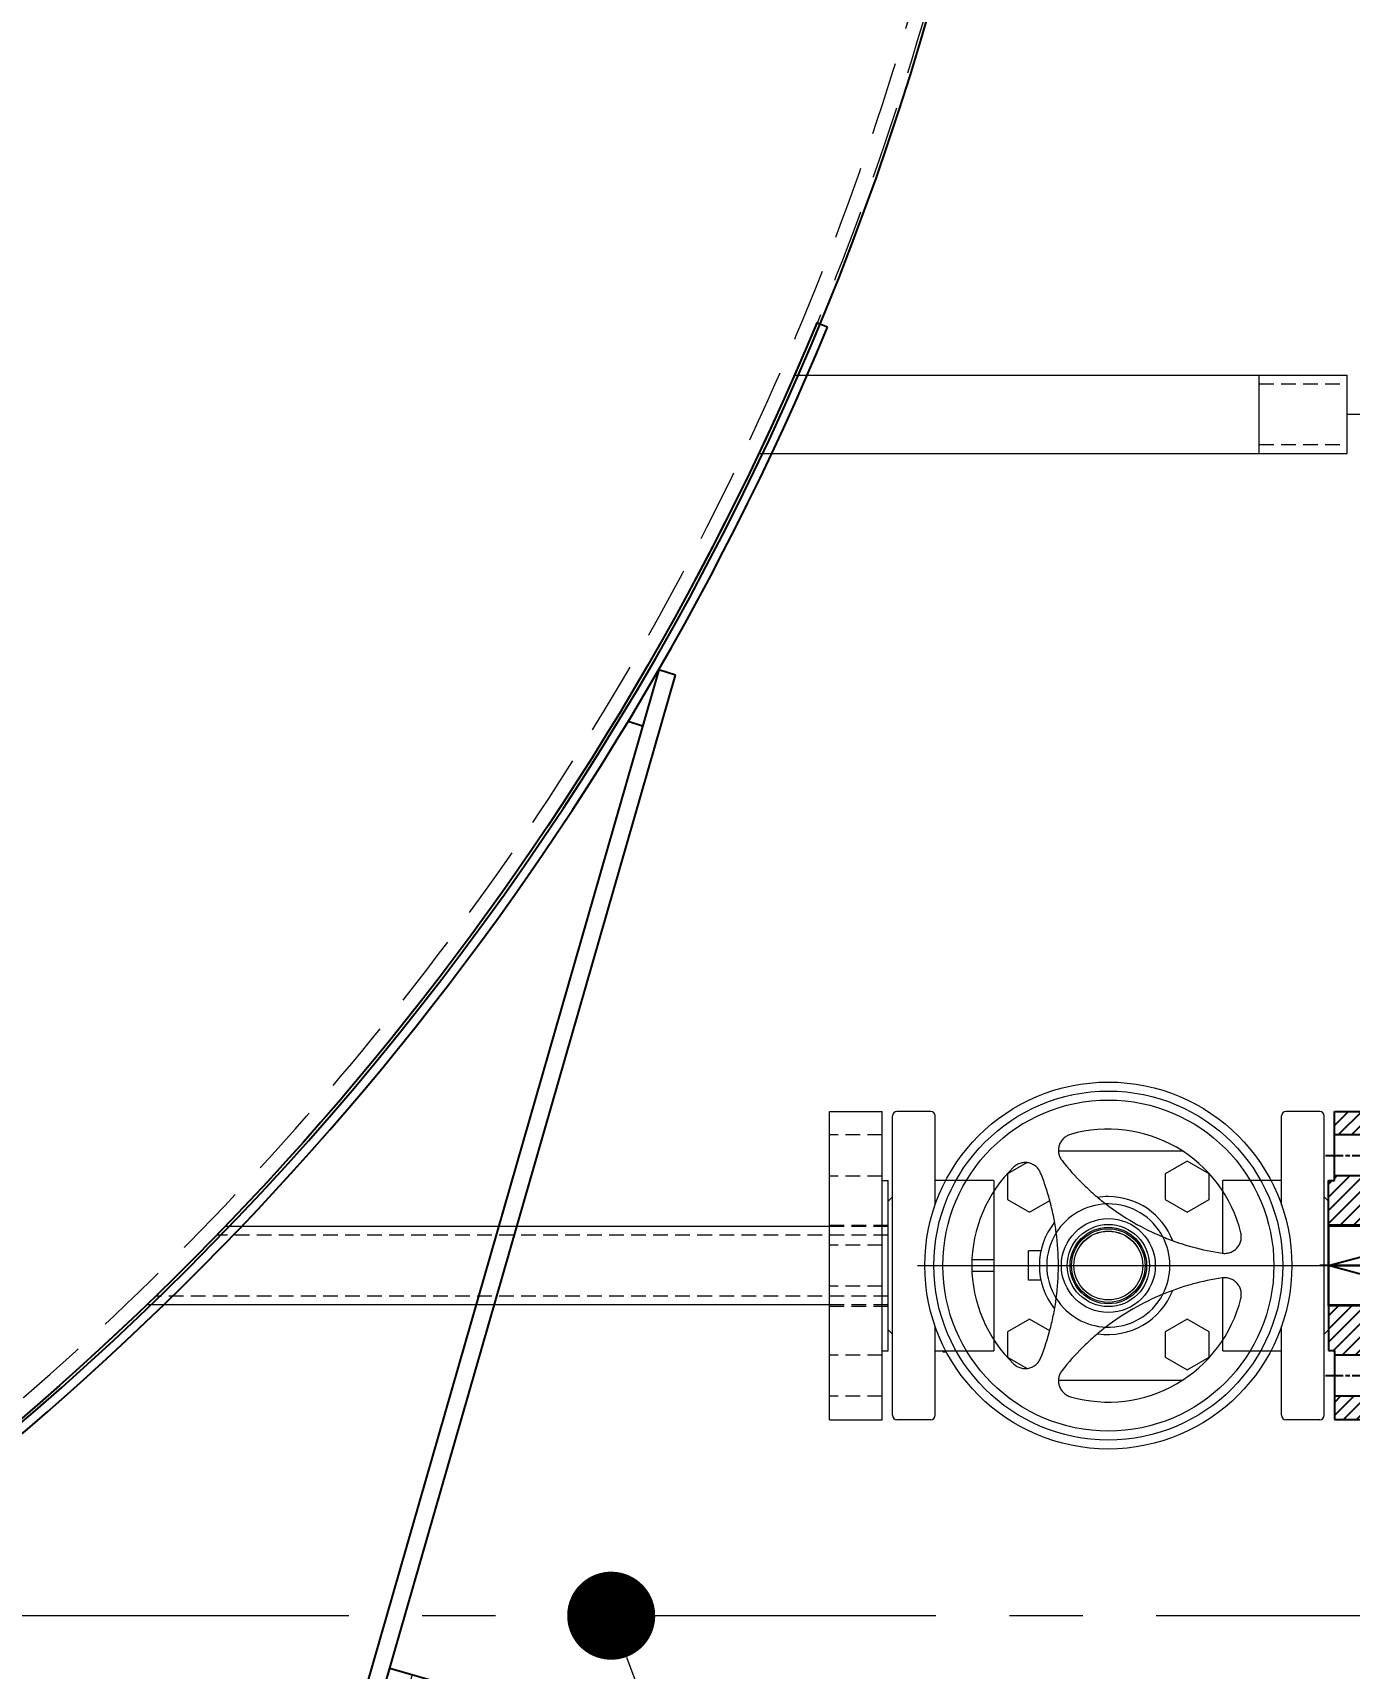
# Model space of a CAD drawing. Header units: millimetres. Extents: x -46397 to 283259, y -8690 to 23983.
# Drawn here: x 128396 to 128844, y 3131 to 3689 of the extents above; entities that cross this region are included whole.
import ezdxf
from ezdxf import colors
from ezdxf.entities.mleader import LeaderData, LeaderLine
from ezdxf.enums import TextEntityAlignment as Align
from ezdxf.math import Vec2, Vec3

# ---------------------------------------------------------------- set-up
doc = ezdxf.new("R2010")
doc.units = ezdxf.units.MM
for name, pattern in [('ACAD_ISO04W100', [30, 24, -3, 0, -3]), ('AM_ISO08W050', [18, 12, -1.5, 3, -1.5]), ('AM_ISO08W050x2', [9, 6, -0.75, 1.5, -0.75]), ('CENTER', [2, 1.25, -0.25, 0.25, -0.25]), ('HIDDEN', [0.375, 0.25, -0.125]), ('HIDDENX2', [0.75, 0.5, -0.25])]:
    doc.linetypes.add(name, pattern=pattern)
doc.layers.get('Defpoints').update_dxf_attribs({"lineweight": 0})
for name, color, linetype, lineweight in [('0-Dim', 7, 'Continuous', 0), ('00 Net Dam', 2, 'Continuous', 25), ('3-Centerline', 4, 'CENTER', 5), ('AM_7', 4, 'AM_ISO08W050', 25), ('CHUAN NET KHUAT', 4, 'HIDDEN', 0), ('DUONGCHINH', 7, 'Continuous', 25), ('DUONGTAM', 1, 'CENTER', 0), ('Long_AM_Visible', 30, 'Continuous', 25), ('NETCHINH', 7, 'Continuous', 9), ('PHANTOM 2', 8, 'Continuous', 0)]:
    doc.layers.add(name, color=color, linetype=linetype, lineweight=lineweight)
doc.layers.add('flashshoot', color=7, linetype='Continuous')
doc.styles.add('Arial', font='arial.ttf')
doc.styles.add('GHI CHÚ 1', font='isocp_IV25.ttf', dxfattribs={"width": 0.8})
doc.styles.add('Long_Text', font='isocp.shx', dxfattribs={"width": 0.7})
doc.styles.get("Standard").update_dxf_attribs({"font": 'isocp.shx', "width": 0.8})
doc.dimstyles.new('1-30SCALE', dxfattribs={"dimtxt": 75, "dimasz": 75, "dimexe": 37.5, "dimexo": 30, "dimgap": 30, "dimtad": 1, "dimtoh": 1, "dimdec": 0, "dimdsep": 46, "dimtxsty": 'GHI CHÚ 1', "dimcen": 0.09, "dimclrd": 256, "dimclre": 256, "dimclrt": 2, "dimadec": 0, "dimazin": 0, "dimtfac": 1, "dimtdec": 0, "dimtofl": 0, "dimtmove": 0, "dimatfit": 3, "dimfxl": 1, "dimlwd": 0, "dimlwe": 0, "dimarcsym": 0})

# ---------------------------------------------------------------- blocks, each defined once
blk = doc.blocks.new('A$C0bd6b673')
at = {"layer": 'CHUAN NET KHUAT', "color": 3, "ltscale": 100, "extrusion": (0, 0, -1)}
for radius in [990, 985]:
    blk.add_circle((0, 0), radius, dxfattribs=at)
at = {"layer": 'DUONGCHINH', "color": 2, "ltscale": 10, "extrusion": (0, 0, -1)}
blk.add_circle((0, 0), 991, dxfattribs=at)
blk = doc.blocks.new('*U15')
at = {"color": 0, "linetype": 'ByBlock', "lineweight": 0}
for p, q in [((-148.5, -51), (-148.5, 51)), ((-135.5, 52.5), (-147, 52.5)), ((-134, 20.62), (-134, 51)), ((-16, 20.62), (-16, 51)), ((-3, 52.5), (-14.5, 52.5)), ((-1.5, -51), (-1.5, 51)), ((-49.68, 39), (-91.98, 39)), ((-102.7, 35.05), (-109.37, 31.2)), ((-48.13, 35.53), (-55.63, 31.2)), ((-40.63, 31.2), (-48.13, 35.53)), ((-114, 29), (-134, 29)), ((-114, 29), (-114, -29)), ((-109.37, 31.2), (-109.37, 22.54)), ((-55.63, 31.2), (-55.63, 22.54)), ((-40.63, 22.54), (-40.63, 31.2)), ((-16, 29), (-36, 29)), ((-36, 4.19), (-36, 29)), ((-150, 21.9), (-148.5, 23.4)), ((-109.37, 22.54), (-101.87, 18.21)), ((-55.63, 22.54), (-48.13, 18.21)), ((-48.13, 18.21), (-40.63, 22.54)), ((0, 21.9), (-1.5, 23.4)), ((-150, -21.9), (-150, 21.9)), ((-101.87, 18.21), (-94.95, 22.2)), ((0, -21.9), (0, 21.9)), ((-114, 2), (-121.46, 2)), ((-102.2, -5), (-102.2, 5)), ((-97.96, 5), (-102.2, 5)), ((-114, -2), (-121.46, -2)), ((-97.96, -5), (-102.2, -5)), ((-36, -29), (-36, -4.19)), ((-150, -21.9), (-148.5, -23.4)), ((-134, -51), (-134, -20.62)), ((-101.87, -18.21), (-109.37, -22.54)), ((-94.95, -22.2), (-101.87, -18.21)), ((-48.13, -18.21), (-55.63, -22.54)), ((-40.63, -22.54), (-48.13, -18.21)), ((-16, -51), (-16, -20.62)), ((0, -21.9), (-1.5, -23.4)), ((-109.37, -22.54), (-109.37, -31.2)), ((-55.63, -22.54), (-55.63, -31.2)), ((-40.63, -31.2), (-40.63, -22.54)), ((-134, -29), (-114, -29)), ((-131.3, -29.5), (-131.3, -29)), ((-130.7, -29.5), (-131.3, -29.5)), ((-130.7, -29.5), (-130.7, -29)), ((-130.1, -29.5), (-130.7, -29.5)), ((-109.37, -31.2), (-102.7, -35.05)), ((-55.63, -31.2), (-48.13, -35.53)), ((-48.13, -35.53), (-40.63, -31.2)), ((-36, -29), (-16, -29)), ((-91.98, -39), (-49.68, -39)), ((-135.5, -52.5), (-147, -52.5)), ((-3, -52.5), (-14.5, -52.5))]:
    blk.add_line(p, q, dxfattribs=at)
for radius in [62.5, 59.44, 56.38, 16, 14, 14, 13.03, 12.53, 11.73, 11.71]:
    blk.add_circle((-75, 0), radius, dxfattribs=at)
for centre, radius, start, end in [((-147, 51), 1.5, 90, 180), ((-135.5, 51), 1.5, 0, 90), ((-14.5, 51), 1.5, 90, 180), ((-3, 51), 1.5, 0, 90), ((-75, 0), 46.5, 13.9148, 106.0852), ((-75, 0), 46.5, 133.9148, 226.0852), ((-75, 0), 23.5, 90, 98.894), ((-75, 0), 23.5, 21.1067, 90), ((-75, 0), 20.99, 92.284, 147.716), ((-75, 0), 21, 90, 92.3276), ((-75, 0), 21, 27.6724, 90), ((-75, 0), 23.5, 141.1061, 218.894), ((-75, 0), 21, 147.6724, 212.3276), ((-75, 0), 20.99, 332.284, 27.716), ((-75, 0), 23.5, 261.106, 338.8938), ((-75, 0), 21, 267.6724, 332.3276), ((-75, 0), 20.99, 212.284, 267.716), ((-75, 0), 46.5, 253.9148, 346.0852), ((-147, -51), 1.5, 180, 270), ((-135.5, -51), 1.5, 270, 0), ((-14.5, -51), 1.5, 180, 270), ((-3, -51), 1.5, 270, 0)]:
    blk.add_arc(centre, radius, start, end, dxfattribs=at)
for points, knots in [([(-87.88, 44.68), (-88.34, 44.55), (-88.77, 44.36), (-89.38, 44.01), (-89.57, 43.88), (-89.95, 43.59), (-90.12, 43.44), (-90.45, 43.11), (-90.61, 42.94), (-90.9, 42.57), (-91.04, 42.38), (-91.4, 41.78), (-91.59, 41.36), (-91.86, 40.47), (-91.94, 40.02), (-91.98, 39.34), (-91.98, 39.1), (-91.95, 38.65), (-91.93, 38.42), (-91.84, 37.97), (-91.79, 37.75), (-91.65, 37.32), (-91.57, 37.1), (-91.29, 36.48), (-91.05, 36.09), (-90.76, 35.73)], [0.00000021, 0.00000021, 0.00000021, 0.00000021, 0.00140383, 0.00140383, 0.00210564, 0.00210564, 0.00280745, 0.00280745, 0.00350926, 0.00350926, 0.00421107, 0.00421107, 0.00561469, 0.00561469, 0.00701831, 0.00701831, 0.00772012, 0.00772012, 0.00842194, 0.00842194, 0.00912375, 0.00912375, 0.00982556, 0.00982556, 0.01122918, 0.01122918, 0.01122918, 0.01122918]), ([(-98.06, 31.52), (-98.23, 31.94), (-98.45, 32.34), (-98.98, 33.08), (-99.29, 33.42), (-99.81, 33.87), (-99.99, 34), (-100.37, 34.26), (-100.57, 34.37), (-101.19, 34.68), (-101.62, 34.84), (-102.29, 34.99), (-102.52, 35.03), (-102.98, 35.08), (-103.21, 35.09), (-103.68, 35.08), (-103.91, 35.06), (-104.37, 34.99), (-104.6, 34.94), (-105.28, 34.75), (-105.71, 34.58), (-106.32, 34.23), (-106.52, 34.1), (-106.9, 33.81), (-107.08, 33.66), (-107.25, 33.5)], [0.00000022, 0.00000022, 0.00000022, 0.00000022, 0.00140341, 0.00140341, 0.00280661, 0.00280661, 0.00350821, 0.00350821, 0.00420981, 0.00420981, 0.005613, 0.005613, 0.0063146, 0.0063146, 0.0070162, 0.0070162, 0.00771779, 0.00771779, 0.00841939, 0.00841939, 0.00982259, 0.00982259, 0.01052419, 0.01052419, 0.01122578, 0.01122578, 0.01122578, 0.01122578]), ([(-90.76, 35.73), (-88.6, 32.98), (-86.27, 30.37), (-82.55, 26.69), (-81.26, 25.49), (-78.62, 23.18), (-77.25, 22.06), (-75.84, 20.97)], [0.00000026, 0.00000026, 0.00000026, 0.00000026, 0.01074435, 0.01074435, 0.0161164, 0.0161164, 0.02148845, 0.02148845, 0.02148845, 0.02148845]), ([(-92.74, 11.21), (-92.98, 12.97), (-93.26, 14.71), (-93.94, 18.16), (-94.34, 19.88), (-95.23, 23.28), (-95.73, 24.97), (-96.82, 28.28), (-97.42, 29.91), (-98.06, 31.52)], [0.0439983, 0.0439983, 0.0439983, 0.0439983, 0.04937679, 0.04937679, 0.05475527, 0.05475527, 0.06013376, 0.06013376, 0.06551224, 0.06551224, 0.06551224, 0.06551224]), ([(-36.18, 4.21), (-35.72, 4.15), (-35.27, 4.14), (-34.36, 4.22), (-33.91, 4.32), (-33.27, 4.55), (-33.06, 4.64), (-32.65, 4.84), (-32.45, 4.96), (-31.87, 5.34), (-31.52, 5.63), (-31.05, 6.14), (-30.9, 6.32), (-30.63, 6.7), (-30.51, 6.89), (-30.29, 7.3), (-30.19, 7.51), (-30.01, 7.94), (-29.94, 8.16), (-29.76, 8.84), (-29.7, 9.31), (-29.7, 10.01), (-29.71, 10.25), (-29.77, 10.72), (-29.81, 10.95), (-29.86, 11.18)], [0.00000021, 0.00000021, 0.00000021, 0.00000021, 0.0014034, 0.0014034, 0.0028066, 0.0028066, 0.00350819, 0.00350819, 0.00420979, 0.00420979, 0.00561299, 0.00561299, 0.00631458, 0.00631458, 0.00701618, 0.00701618, 0.00771778, 0.00771778, 0.00841938, 0.00841938, 0.00982257, 0.00982257, 0.01052417, 0.01052417, 0.01122577, 0.01122577, 0.01122577, 0.01122577]), ([(-56.42, 9.76), (-54.78, 9.08), (-53.1, 8.45), (-49.76, 7.31), (-48.08, 6.8), (-43.02, 5.42), (-39.62, 4.71), (-36.18, 4.21)], [0.04402767, 0.04402767, 0.04402767, 0.04402767, 0.04943433, 0.04943433, 0.054841, 0.054841, 0.06565433, 0.06565433, 0.06565433, 0.06565433]), ([(-36.18, -4.21), (-39.62, -4.71), (-43.02, -5.42), (-47.25, -6.57), (-48.1, -6.82), (-49.78, -7.33), (-50.62, -7.61), (-53.13, -8.46), (-54.79, -9.09), (-56.42, -9.76)], [-0.04421542, -0.04421542, -0.04421542, -0.04421542, -0.03340233, -0.03340233, -0.03069906, -0.03069906, -0.02799578, -0.02799578, -0.02258924, -0.02258924, -0.02258924, -0.02258924]), ([(-29.86, -11.18), (-29.75, -10.72), (-29.7, -10.26), (-29.7, -9.55), (-29.72, -9.32), (-29.78, -8.85), (-29.82, -8.62), (-29.94, -8.17), (-30.01, -7.95), (-30.18, -7.51), (-30.28, -7.3), (-30.62, -6.69), (-30.89, -6.32), (-31.52, -5.63), (-31.87, -5.34), (-32.44, -4.96), (-32.64, -4.84), (-33.05, -4.64), (-33.26, -4.55), (-33.69, -4.4), (-33.91, -4.34), (-34.36, -4.24), (-34.58, -4.2), (-35.27, -4.14), (-35.72, -4.15), (-36.18, -4.21)], [0.0000002, 0.0000002, 0.0000002, 0.0000002, 0.00140382, 0.00140382, 0.00210564, 0.00210564, 0.00280745, 0.00280745, 0.00350926, 0.00350926, 0.00421107, 0.00421107, 0.00561469, 0.00561469, 0.00701831, 0.00701831, 0.00772012, 0.00772012, 0.00842193, 0.00842193, 0.00912374, 0.00912374, 0.00982555, 0.00982555, 0.01122917, 0.01122917, 0.01122917, 0.01122917]), ([(-98.06, -31.52), (-96.76, -28.26), (-95.67, -24.95), (-94.34, -19.88), (-93.95, -18.17), (-93.27, -14.72), (-92.98, -12.98), (-92.74, -11.21)], [0.00000022, 0.00000022, 0.00000022, 0.00000022, 0.01074431, 0.01074431, 0.01611636, 0.01611636, 0.02148841, 0.02148841, 0.02148841, 0.02148841]), ([(-75.84, -20.97), (-77.25, -22.06), (-78.62, -23.18), (-81.26, -25.49), (-82.55, -26.69), (-86.27, -30.37), (-88.6, -32.98), (-90.76, -35.73)], [0.00000123, 0.00000123, 0.00000123, 0.00000123, 0.00537328, 0.00537328, 0.01074533, 0.01074533, 0.02148942, 0.02148942, 0.02148942, 0.02148942]), ([(-107.25, -33.5), (-106.91, -33.83), (-106.53, -34.11), (-105.92, -34.45), (-105.71, -34.56), (-105.28, -34.74), (-105.06, -34.82), (-104.61, -34.94), (-104.38, -34.99), (-103.92, -35.06), (-103.68, -35.08), (-102.99, -35.09), (-102.53, -35.05), (-101.62, -34.84), (-101.19, -34.68), (-100.57, -34.38), (-100.37, -34.26), (-99.99, -34.01), (-99.81, -33.87), (-99.46, -33.57), (-99.3, -33.42), (-98.99, -33.08), (-98.85, -32.9), (-98.45, -32.34), (-98.23, -31.94), (-98.06, -31.52)], [0.00000027, 0.00000027, 0.00000027, 0.00000027, 0.0014039, 0.0014039, 0.00210571, 0.00210571, 0.00280752, 0.00280752, 0.00350933, 0.00350933, 0.00421114, 0.00421114, 0.00561476, 0.00561476, 0.00701838, 0.00701838, 0.00772019, 0.00772019, 0.008422, 0.008422, 0.00912382, 0.00912382, 0.00982563, 0.00982563, 0.01122925, 0.01122925, 0.01122925, 0.01122925]), ([(-90.76, -35.73), (-91.05, -36.09), (-91.29, -36.48), (-91.66, -37.3), (-91.8, -37.75), (-91.93, -38.42), (-91.95, -38.64), (-91.98, -39.1), (-91.98, -39.33), (-91.94, -40.02), (-91.86, -40.47), (-91.66, -41.13), (-91.58, -41.35), (-91.39, -41.77), (-91.28, -41.98), (-91.04, -42.37), (-90.91, -42.56), (-90.62, -42.93), (-90.46, -43.11), (-89.96, -43.6), (-89.59, -43.88), (-88.98, -44.24), (-88.77, -44.35), (-88.33, -44.53), (-88.11, -44.61), (-87.88, -44.68)], [0.00000026, 0.00000026, 0.00000026, 0.00000026, 0.00140345, 0.00140345, 0.00280665, 0.00280665, 0.00350825, 0.00350825, 0.00420985, 0.00420985, 0.00561304, 0.00561304, 0.00631464, 0.00631464, 0.00701624, 0.00701624, 0.00771783, 0.00771783, 0.00841943, 0.00841943, 0.00982263, 0.00982263, 0.01052422, 0.01052422, 0.01122582, 0.01122582, 0.01122582, 0.01122582])]:
    blk.add_open_spline(points, degree=3, knots=knots, dxfattribs=at)
for points in [[(-75.84, 20.97), (-72.85, 18.67), (-66.62, 14.51), (-59.91, 11.2), (-56.42, 9.76)], [(-92.74, -11.21), (-92.25, -7.47), (-91.75, 0), (-92.25, 7.47), (-92.74, 11.21)], [(-56.42, -9.76), (-59.91, -11.2), (-66.62, -14.51), (-72.85, -18.67), (-75.84, -20.97)]]:
    blk.add_open_spline(points, degree=3, dxfattribs=at)
blk = doc.blocks.new('*U2574')
at = {"color": 1, "linetype": 'ACAD_ISO04W100'}
blk.add_line((0, 118), (0, -3), dxfattribs=at)
at = {"color": 2}
blk.add_lwpolyline([(13.35, 0), (13.35, 115), (-13.35, 115), (-13.35, 0)], close=True, dxfattribs=at)
blk = doc.blocks.new('*U2573')
h = blk.add_hatch()
h.set_pattern_fill('ANSI31', color=1, angle=-90)
h.set_pattern_definition([(315, (19, -13), (2.24506, 2.24506), [])])
h.paths.add_polyline_path([(13, 9.5), (13, 17.5), (-5, 17.5), (-5, 16), (-7, 16), (-7, 0.75), (13, 0.75)])
h.paths.add_polyline_path([(13, 31.5), (13, 39.5), (-5, 39.5), (-5, 31.5)])
h.paths.add_polyline_path([(-7, -26.75), (-7, -42), (-5, -42), (-5, -43.5), (13, -43.5), (13, -35.5), (13, -26.75)])
h.paths.add_polyline_path([(-5, -57.5), (-5, -65.5), (13, -65.5), (13, -57.5)])
for p, q in [((-5, 16), (-5, 39.5)), ((-5, 39.5), (13, 39.5)), ((13, 39.5), (13, 9.5)), ((13, 31.5), (-5, 31.5)), ((13, 17.5), (-5, 17.5)), ((-7, 0.75), (-7, 16)), ((-7, 16), (-5, 16)), ((13, 9.5), (13, 0.75)), ((13, 0.75), (-7, 0.75)), ((-7, 0.75), (-7, -26.75)), ((13, 0.75), (13, -26.75)), ((13, -26.75), (-7, -26.75)), ((-7, -26.75), (-7, -42)), ((13, -35.5), (13, -26.75)), ((13, -65.5), (13, -35.5)), ((-7, -42), (-5, -42)), ((-5, -42), (-5, -65.5)), ((13, -43.5), (-5, -43.5)), ((13, -57.5), (-5, -57.5)), ((-5, -65.5), (13, -65.5))]:
    blk.add_line(p, q)
at = {"layer": 'AM_7', "linetype": 'AM_ISO08W050x2'}
for p, q in [((-8, 24.5), (16, 24.5)), ((-8, -50.5), (16, -50.5))]:
    blk.add_line(p, q, dxfattribs=at)
at = {"layer": 'AM_7'}
blk.add_line((15.88, -13), (-10, -13), dxfattribs=at)
blk = doc.blocks.new('erdgcxvb')
at = {"xscale": -1, "rotation": 180}
blk.add_blockref('*U2573', (-135.95, -13), dxfattribs=at)
at = {"rotation": 270}
blk.add_blockref('*U2574', (-142.95, 0), dxfattribs=at)
blk = doc.blocks.new('12319823 dasdasd')
blk.add_blockref('erdgcxvb', (10752.99, 16804.03))
blk = doc.blocks.new('jkdajksdqwasd')
at = {"color": 2, "linetype": 'Continuous', "lineweight": 0, "ltscale": 10, "extrusion": (0, 1, 0)}
for p, q in [((5907.07, -396.65), (6065.31, -396.65)), ((6065.31, -423.35), (6065.31, -396.65)), ((6065.31, -396.65), (6095.31, -396.65)), ((6095.31, -423.35), (6095.31, -396.65)), ((5894.92, -423.35), (6065.31, -423.35)), ((6065.31, -423.35), (6095.31, -423.35)), ((5918.99, -752.5), (5918.99, -647.5)), ((5918.99, -647.5), (5936.99, -647.5)), ((5936.99, -752.5), (5936.99, -647.5)), ((5936.99, -671), (5938.99, -671)), ((5938.99, -729), (5938.99, -671)), ((5918.99, -686.7), (5713.12, -686.7)), ((5918.99, -713.3), (5686.52, -713.3)), ((5936.99, -729), (5938.99, -729)), ((5918.99, -752.5), (5936.99, -752.5))]:
    blk.add_line(p, q, dxfattribs=at)
at = {"color": 1, "linetype": 'HIDDENX2', "lineweight": 0, "ltscale": 10, "extrusion": (0, 1, 0)}
for p, q in [((6065.31, -399.65), (6095.31, -399.65)), ((6065.31, -420.35), (6095.31, -420.35)), ((5936.99, -655.5), (5918.99, -655.5)), ((5936.99, -669.5), (5918.99, -669.5)), ((5938.99, -689.57), (5710.34, -689.57)), ((5918.99, -686.25), (5938.99, -686.25)), ((5938.99, -686.7), (5918.99, -686.7)), ((5936.99, -693), (5918.99, -693)), ((5936.99, -707), (5918.99, -707)), ((5938.99, -710.43), (5689.49, -710.43)), ((5938.99, -713.3), (5918.99, -713.3)), ((5918.99, -713.75), (5938.99, -713.75)), ((5936.99, -730.5), (5918.99, -730.5)), ((5936.99, -744.5), (5918.99, -744.5))]:
    blk.add_line(p, q, dxfattribs=at)
at = {"color": 2, "linetype": 'Continuous', "lineweight": 0, "ltscale": 10}
for start, end in [(334.68299, 336.38077), (313.90407, 316.08109)]:
    blk.add_arc((5000, 0), 990, start, end, dxfattribs=at)
for name, p in [('12319823 dasdasd', (-4521.05, -17503.99)), ('*U15', (6088.99, -699.97))]:
    blk.add_blockref(name, p)
blk = doc.blocks.new('*U1673')
at = {"layer": '00 Net Dam'}
blk.add_lwpolyline([(113, -78), (73, -78, -0.414214), (35, -40), (35, -30, 0.414214), (13, -8), (-13, -8, 0.414214), (-35, -30), (-35, -40, -0.414214), (-73, -78), (-113, -78), (-113, -62), (-73, -62, 0.414214), (-51, -40), (-51, -30, -0.414214), (-13, 8), (13, 8, -0.414214), (51, -30), (51, -40, 0.414214), (73, -62), (113, -62)], format="xyb", close=True, dxfattribs=at)
at = {"layer": '3-Centerline', "ltscale": 20}
blk.add_lwpolyline([(-113, -70), (-73, -70, 0.414214), (-43, -40), (-43, -30, -0.414214), (-13, 0), (13, 0, -0.414214), (43, -30), (43, -40, 0.414214), (73, -70), (113, -70)], format="xyb", dxfattribs=at)
blk = doc.blocks.new('SAD1-2')
at = {"layer": 'DUONGCHINH', "extrusion": (0, 1, 0)}
for p, q in [((918.34, 863.61), (914.64, 865.14)), ((860.83, 747), (648.69, 10)), ((866.53, 745.13), (860.83, 747)), ((655, 10), (866.53, 745.13)), ((855.29, 727.77), (850.41, 729.37))]:
    blk.add_line(p, q, dxfattribs=at)
at = {"layer": 'DUONGCHINH'}
blk.add_arc((0, 1244), 994, 202.5, 337.5, dxfattribs=at)
at = {"layer": 'DUONGCHINH', "extrusion": (0, 0, -1)}
blk.add_arc((0, 1244), 990, 202.5, 337.5, dxfattribs=at)
at = {"rotation": 253.9470599199709}
blk.add_blockref('*U1673', (812.91, 276.73), dxfattribs=at)
blk = doc.blocks.new('*D527')
at = {"layer": 'Defpoints', "color": 0, "transparency": 16777216}
for p in [(128646.21, 3968.61, -1.5), (129434.79, 3968.61), (128813.47, 3558.61, -1.5)]:
    blk.add_point(p, dxfattribs=at)
at = {"layer": 'PHANTOM 2', "linetype": 'Continuous', "lineweight": 0, "transparency": 16777216}
for p, q in [((128676.21, 3968.61), (129464.79, 3968.61)), ((129434.79, 3648.61), (129434.79, 3878.61)), ((128843.47, 3558.61), (129464.79, 3558.61))]:
    blk.add_line(p, q, dxfattribs=at)
at = {"layer": 'PHANTOM 2', "transparency": 16777216}
for points in [[(129419.79, 3878.61), (129449.79, 3878.61), (129434.79, 3968.61)], [(129419.79, 3648.61), (129449.79, 3648.61), (129434.79, 3558.61)]]:
    blk.add_solid(points, dxfattribs=at)
at = {"layer": 'PHANTOM 2', "color": 2, "transparency": 16777216, "insert": (129355.43, 3763.61), "char_height": 95, "attachment_point": 5, "rotation": 90, "style": 'GHI CHÚ 1'}
blk.add_mtext('410', dxfattribs=at)
blk = doc.blocks.new('*D528')
at = {"layer": 'Defpoints', "color": 0, "transparency": 16777216}
for p in [(128614.27, 3968.61, -1.5), (129689.82, 3968.61), (128667.15, 3268.61, -1.5)]:
    blk.add_point(p, dxfattribs=at)
at = {"layer": 'PHANTOM 2', "linetype": 'Continuous', "lineweight": 0, "transparency": 16777216}
for p, q in [((128644.27, 3968.61), (129719.82, 3968.61)), ((129689.82, 3358.61), (129689.82, 3878.61)), ((128697.15, 3268.61), (129719.82, 3268.61))]:
    blk.add_line(p, q, dxfattribs=at)
at = {"layer": 'PHANTOM 2', "transparency": 16777216}
for points in [[(129674.82, 3878.61), (129704.82, 3878.61), (129689.82, 3968.61)], [(129674.82, 3358.61), (129704.82, 3358.61), (129689.82, 3268.61)]]:
    blk.add_solid(points, dxfattribs=at)
at = {"layer": 'PHANTOM 2', "color": 2, "transparency": 16777216, "insert": (129610.46, 3618.61), "char_height": 95, "attachment_point": 5, "rotation": 90, "style": 'GHI CHÚ 1'}
blk.add_mtext('700', dxfattribs=at)
blk = doc.blocks.new('_TagCircle')
at = {"color": 0, "linetype": 'ByBlock', "lineweight": -2, "transparency": 16777216}
blk.add_circle((0, 0), 4, dxfattribs=at)
at = {"layer": 'Long_AM_Visible', "color": 0, "transparency": 16777216, "style": 'Long_Text'}
blk.add_attdef('TAGNUMBER', text='', height=3, dxfattribs=at).set_placement((0, -1.5), align=Align.CENTER)
blk = doc.blocks.new('_Open30')
at = {"color": 0, "linetype": 'ByBlock', "lineweight": -2}
for p, q in [((-1, 0.2679), (0, 0)), ((0, 0), (-1, -0.2679)), ((0, 0), (-1, 0))]:
    blk.add_line(p, q, dxfattribs=at)
blk = doc.blocks.new('_Dot')
at = {"color": 0, "linetype": 'ByBlock', "lineweight": -2}
blk.add_line((-0.5, 0), (-1, 0), dxfattribs=at)
at = {"color": 0, "linetype": 'ByBlock', "const_width": 0.5}
blk.add_lwpolyline([(-0.25, 0, 1), (0.25, 0, 1)], format="xyb", close=True, dxfattribs=at)

msp = doc.modelspace()

# ---------------------------------------------------------------- linework, layer by layer
at = {"layer": 'DUONGTAM', "color": 6, "ltscale": 100}
msp.add_lwpolyline([(128333.6, 4812.87), (128903.43, 4812.87), (128903.43, 3149.37), (128333.6, 3149.37)], close=True, dxfattribs=at)

# ---------------------------------------------------------------- block references
msp.add_blockref('SAD1-2', (127748.16, 2724.61, -1.5))
at = {"layer": 'flashshoot'}
msp.add_blockref('jkdajksdqwasd', (122748.16, 3968.61, -1.5), dxfattribs=at)
at = {"layer": 'flashshoot', "ltscale": 10}
msp.add_blockref('A$C0bd6b673', (127748.16, 3968.61, -1.5), dxfattribs=at)

# ---------------------------------------------------------------- dimensions: what is measured, and where the dimension line sits
at = {"layer": 'PHANTOM 2'}
for base, p1, p2, picture, middle in [((129689.82, 3968.61), (128667.15, 3268.61, -1.5), (128614.27, 3968.61, -1.5), '*D528', (129610.46, 3618.61)), ((129434.79, 3968.61), (128813.47, 3558.61, -1.5), (128646.21, 3968.61, -1.5), '*D527', (129355.43, 3763.61))]:
    dim = msp.add_linear_dim(base=base, p1=p1, p2=p2, angle=90, dimstyle='1-30SCALE', override={"dimtxt": 95, "dimasz": 90, "dimexe": 30, "dimtmove": 1}, dxfattribs=at)
    dim.commit()
    dim.dimension.update_dxf_attribs({"geometry": picture, "text_midpoint": middle})

# ---------------------------------------------------------------- leaders
at = {"layer": '0-Dim', "color": 6}
ml = msp.add_multileader_block('Standard', dxfattribs=at)
ml.set_content('_TagCircle', color=6, scale=-30)
ml.set_attribute('TAGNUMBER', 'N17.2', width=0)
ml.set_leader_properties(color=5)
ml.set_arrow_properties(name='OPEN30')
ml.build(insert=Vec2(0, 0))
ml.multileader.update_dxf_attribs({"has_dogleg": 0, "text_left_attachment_type": 6, "text_right_attachment_type": 6, "dogleg_length": 0.36, "arrow_head_size": 60, "block_connection_type": 1})
ctx = ml.context
ctx.base_point, ctx.char_height, ctx.arrow_head_size, ctx.landing_gap_size, ctx.plane_origin = Vec3(129904.6, 3268.61, -1.5), 56, 60, 1.4, Vec3(129991.57, 3596.85, -1.5)
ctx.left_attachment, ctx.right_attachment, ctx.attachment_type = 6, 6, 1
notes = []
notes.append((ctx, [(1, (1, 1, 0), (129904.24, 3268.61, -1.5), (1, 0), 0.36, [(0, [(128837.15, 3268.61, -1.5)], 0, [])])]))
ctx.block.insert, ctx.block.rotation, ctx.block.scale = Vec3(129904.6, 3268.61, -1.5), 3.141593, Vec3(-30, 30, 30)
at = {"layer": 'NETCHINH'}
ml = msp.add_multileader_mtext('Standard', dxfattribs=at)
ml.set_content('{\\Fisocp|c0;IV}', color=1, style='Arial')
ml.set_leader_properties(color=2, linetype='Continuous', lineweight=-1)
ml.set_arrow_properties(name='DOT')
ml.build(insert=Vec2(0, 0))
ml.multileader.update_dxf_attribs({"has_dogleg": 0, "text_left_attachment_type": 5, "text_right_attachment_type": 5, "dogleg_length": 0, "arrow_head_size": 30, "scale": 15})
ctx = ml.context
ctx.base_point, ctx.scale, ctx.char_height, ctx.arrow_head_size, ctx.landing_gap_size, ctx.plane_origin = Vec3(128667.22, 2948.34, 7.37), 15, 75, 30, 30, Vec3(128407.72, 1804.91, 7.37)
ctx.left_attachment, ctx.right_attachment, ctx.text_align_type = 5, 5, 2
notes.append((ctx, [(1, (1, 1, 0), (128667.22, 2948.34, 7.37), (1, 0), 0, [(0, [(128592.81, 3149.37, 7.37)], 0, [])])]))
ctx.mtext.insert, ctx.mtext.alignment, ctx.mtext.flow_direction = Vec3(128764.72, 3038.34, 7.37), 3, 5
for ctx, leaders in notes:
    for number, flags, end, landing, length, lines in leaders:
        leader = LeaderData()
        leader.index, (leader.has_last_leader_line, leader.has_dogleg_vector, leader.attachment_direction) = number, flags
        leader.last_leader_point, leader.dogleg_vector, leader.dogleg_length = Vec3(end), Vec3(landing), length
        for number, points, colour, breaks in lines:
            line = LeaderLine()
            line.index, line.vertices, line.color, line.breaks = number, Vec3.list(points), colors.encode_raw_color(colour), breaks
            leader.lines.append(line)
        ctx.leaders.append(leader)

doc.saveas('drawing.dxf')
